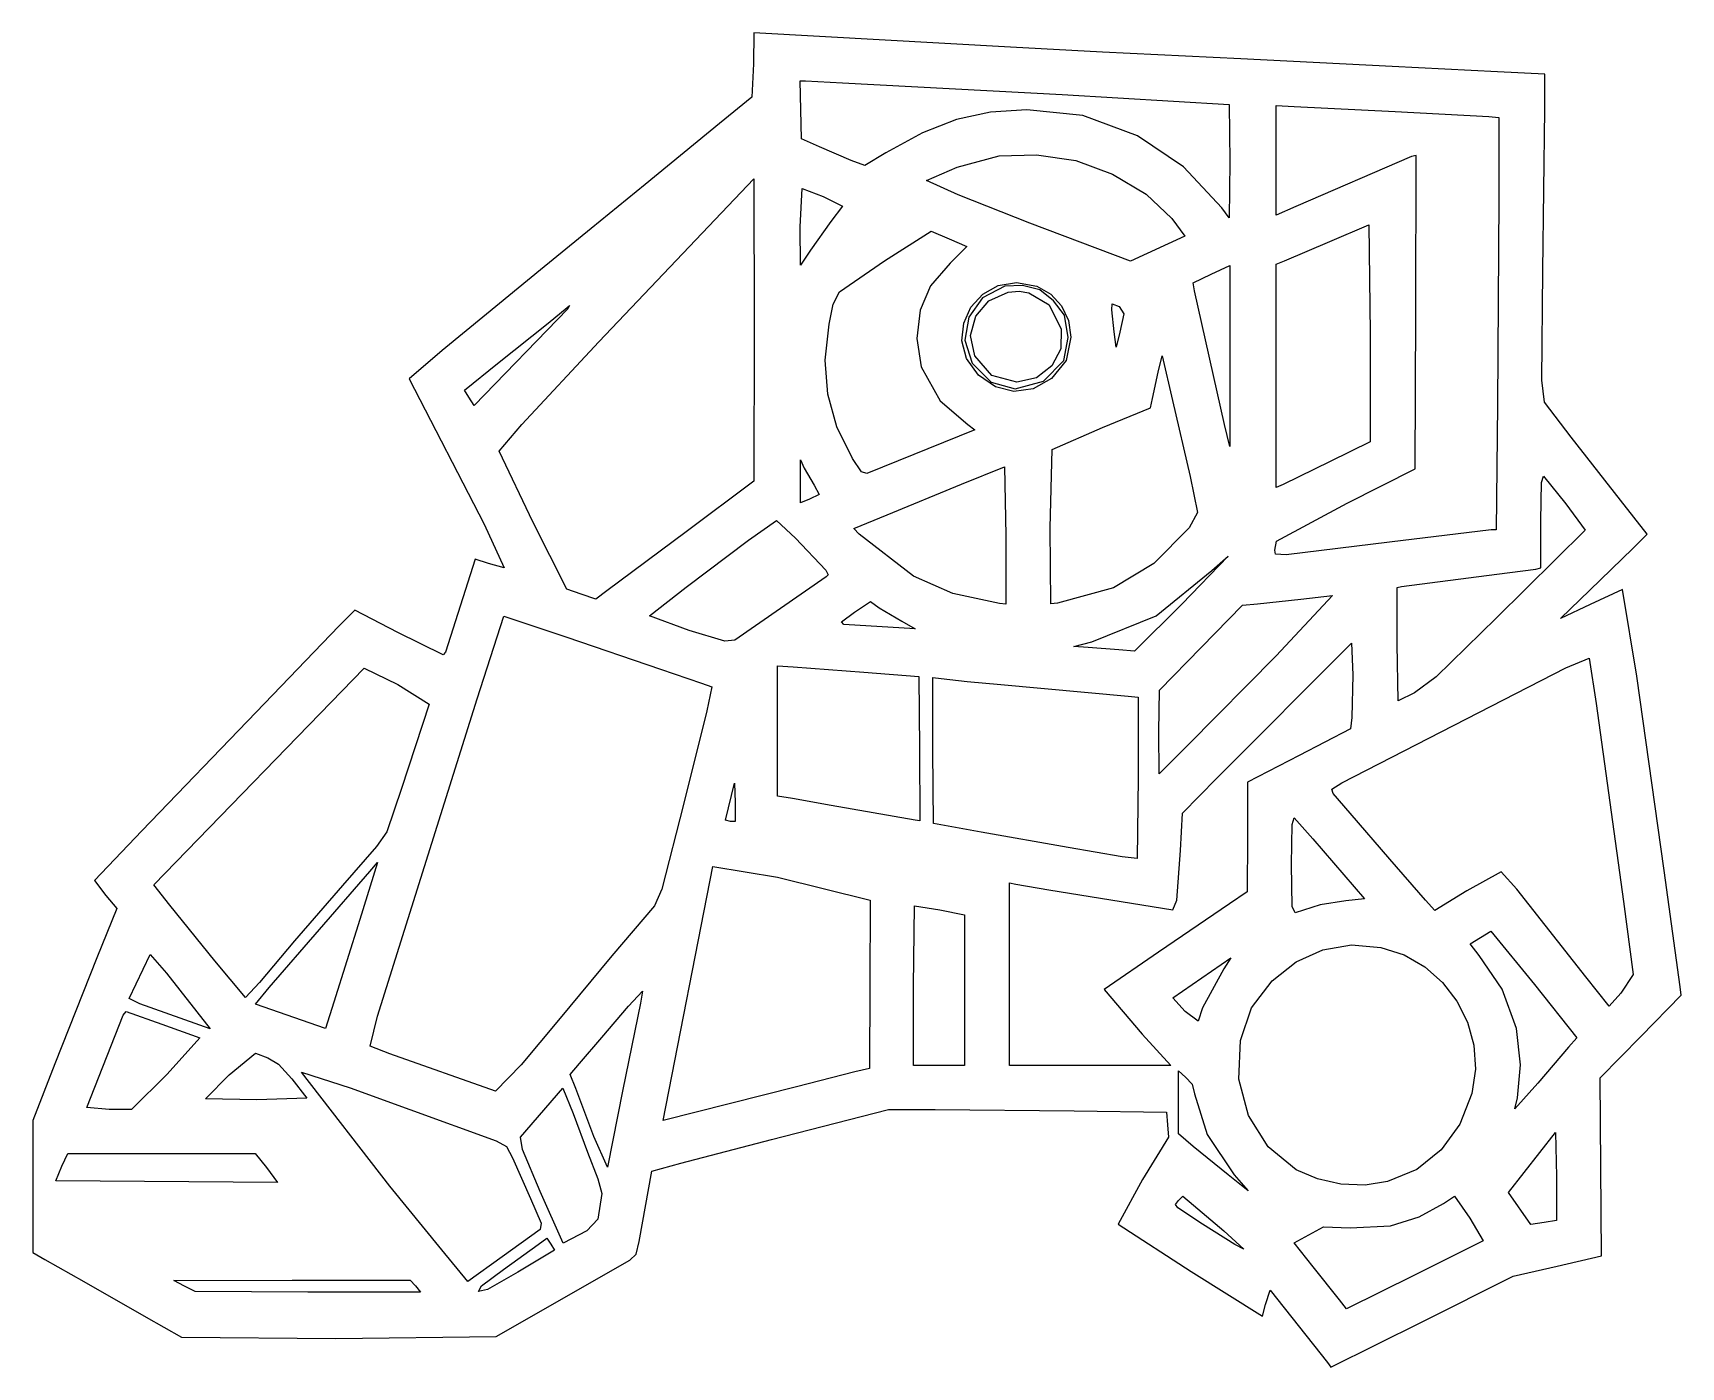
# Model space of a CAD drawing. Extents: x 0 to 56.8, y 5.3 to 51.3.
import ezdxf

# ---------------------------------------------------------------- set-up
doc = ezdxf.new("R2010")
doc.units = 0

msp = doc.modelspace()

# ---------------------------------------------------------------- linework, layer by layer
at = {"layer": 'Layer 1'}
for p, q in [((24.85359, 51.268341), (24.846975, 50.203281)), ((33.70485, 50.77881), (24.85359, 51.268341)), ((36.88019, 50.606812), (33.70485, 50.77881)), ((41.6432, 50.375277), (36.88019, 50.606812)), ((24.847, 50.2033), (24.780847, 49.05224)), ((24.846975, 50.203281), (24.847, 50.2033)), ((46.86928, 50.110665), (41.6432, 50.375277)), ((50.49446, 49.932052), (46.86928, 50.110665)), ((26.474357, 48.622247), (26.454511, 49.61454)), ((26.454511, 49.61454), (26.639739, 49.61454)), ((26.639739, 49.61454), (27.916489, 49.548387)), ((27.916489, 49.548387), (27.91649, 49.548386)), ((27.91649, 49.548386), (35.491, 49.144853)), ((52.12844, 49.852668), (50.49446, 49.932052)), ((52.12844, 48.628838), (52.12844, 49.852668)), ((24.780847, 49.05224), (23.669477, 48.152561)), ((35.491, 49.144853), (41.2463, 48.807473)), ((26.494203, 47.623338), (26.474357, 48.622247)), ((33.017189, 48.542243), (31.848454, 48.284867)), ((34.267169, 48.622247), (33.017189, 48.542243)), ((36.202968, 48.420481), (34.267169, 48.622247)), ((38.084189, 47.722568), (36.202968, 48.420481)), ((41.2463, 48.807473), (41.266146, 46.829503)), ((42.867021, 46.882422), (42.867021, 48.767782)), ((42.867021, 48.767782), (43.482243, 48.72809)), ((43.482243, 48.72809), (46.968503, 48.556092)), ((46.96849, 48.556093), (50.19675, 48.384095)), ((46.968503, 48.556092), (46.96849, 48.556093)), ((50.19675, 48.384095), (50.540745, 48.351019)), ((50.540745, 48.351019), (50.540745, 45.559369)), ((52.062287, 43.071998), (52.12844, 48.628838)), ((23.669477, 48.152561), (21.109357, 46.048901)), ((30.673517, 47.824071), (29.404929, 47.133807)), ((31.848454, 48.284867), (30.673517, 47.824071)), ((27.122656, 47.338881), (26.494203, 47.623338)), ((28.214176, 46.875811), (27.122656, 47.338881)), ((39.666071, 46.657505), (38.084189, 47.722568)), ((28.683862, 46.697198), (28.214176, 46.875811)), ((29.404929, 47.133807), (28.683862, 46.697198)), ((30.8073, 46.18121), (31.86492, 46.640146)), ((31.86492, 46.640146), (33.31449, 47.034582)), ((33.31449, 47.034582), (34.604472, 47.06187)), ((34.604472, 47.06187), (35.95399, 46.875815)), ((35.95399, 46.875815), (35.95399, 46.875813)), ((35.95399, 46.875813), (37.22247, 46.397858)), ((40.994919, 45.235218), (39.666071, 46.657505)), ((41.266146, 46.829503), (41.2463, 44.891223)), ((42.867021, 44.990452), (42.867021, 46.882422)), ((47.530796, 47.00812), (43.548396, 45.28814)), ((47.696178, 47.047812), (47.530796, 47.00812)), ((47.682947, 41.643121), (47.696178, 47.047812)), ((21.109357, 46.048901), (19.250457, 44.527381)), ((19.515033, 40.617747), (24.853573, 46.240747)), ((24.853573, 46.240747), (24.866803, 41.034517)), ((31.89882, 45.685063), (30.8073, 46.18121)), ((37.22247, 46.397858), (38.3818, 45.711523)), ((26.447839, 44.586929), (26.527223, 45.909989)), ((26.527223, 45.909989), (27.24829, 45.632147)), ((27.24829, 45.632147), (27.24829, 45.632143)), ((27.24829, 45.632143), (27.916434, 45.294763)), ((34.36632, 44.706), (31.89882, 45.685063)), ((38.3818, 45.711523), (39.262459, 44.870552)), ((50.540745, 45.559369), (50.494438, 38.454549)), ((27.916434, 45.294763), (27.512901, 44.76554)), ((41.2463, 44.891223), (40.994919, 45.235218)), ((43.548396, 45.28814), (42.867021, 44.990452)), ((19.250457, 44.527381), (17.497407, 43.098481)), ((26.46107, 43.263869), (26.447839, 44.586929)), ((27.512901, 44.76554), (26.805065, 43.779862)), ((29.365175, 43.416037), (30.972696, 44.434787)), ((30.972696, 44.434787), (31.587917, 44.176791)), ((37.84596, 43.39617), (34.36632, 44.706)), ((39.262459, 44.870552), (39.71147, 44.262773)), ((44.719271, 44.084163), (46.062171, 44.653078)), ((46.062171, 44.653078), (46.108478, 40.915438)), ((26.805065, 43.779862), (26.46107, 43.263869)), ((31.587917, 44.176791), (32.196525, 43.912179)), ((32.196525, 43.912179), (31.620995, 43.336649)), ((39.71147, 44.262773), (37.84596, 43.39617)), ((43.151451, 43.409403), (44.719271, 44.084163)), ((27.808927, 42.344357), (29.365175, 43.416037)), ((31.62099, 43.336643), (30.951191, 42.552731)), ((31.620995, 43.336649), (31.62099, 43.336643)), ((40.624402, 42.952951), (41.266085, 43.257254)), ((41.266085, 43.257254), (41.272701, 40.141454)), ((42.866994, 43.303558), (43.151451, 43.409403)), ((42.866994, 39.446848), (42.866994, 43.303558)), ((17.497407, 43.098481), (15.638507, 41.576961)), ((33.282873, 42.562743), (33.914194, 42.670203)), ((33.914194, 42.670203), (34.6111, 42.536178)), ((40.00918, 42.655263), (40.624402, 42.952951)), ((40.048872, 42.377421), (40.00918, 42.655263)), ((52.020114, 39.295498), (52.062287, 43.071998)), ((27.59207, 41.92015), (27.808927, 42.344357)), ((30.951191, 42.552731), (30.589, 41.709283)), ((32.745539, 42.139474), (32.266861, 41.47443)), ((32.340402, 41.810977), (32.747991, 42.260701)), ((33.5064, 42.5428), (32.745539, 42.139474)), ((32.747991, 42.260701), (33.282873, 42.562743)), ((32.952678, 42.035385), (33.625477, 42.33111)), ((34.121623, 42.560995), (33.506399, 42.542803)), ((33.506399, 42.542803), (33.5064, 42.5428)), ((33.625477, 42.33111), (34.002549, 42.370802)), ((34.002549, 42.370802), (34.339929, 42.311264)), ((34.716999, 42.410497), (34.121623, 42.560995)), ((34.339927, 42.311265), (35.04032, 41.901116)), ((34.339929, 42.311264), (34.339927, 42.311265)), ((34.6111, 42.536183), (35.098358, 42.264026)), ((34.6111, 42.536178), (34.6111, 42.536183)), ((35.187512, 42.039214), (34.716999, 42.410497)), ((35.098358, 42.264026), (35.467781, 41.86225)), ((41.087472, 37.773181), (40.048872, 42.377421)), ((15.638507, 41.576961), (14.103757, 40.326671)), ((18.44336, 41.755579), (15.2151, 38.421469)), ((17.761991, 41.259427), (18.42352, 41.808496)), ((18.42352, 41.808496), (18.496288, 41.874649)), ((18.443366, 41.755574), (18.44336, 41.755579)), ((18.496288, 41.874649), (18.443366, 41.755574)), ((27.453356, 41.232987), (27.59207, 41.92015)), ((30.589, 41.709283), (30.479021, 40.731048)), ((32.090959, 41.260473), (32.340402, 41.810977)), ((32.33146, 40.843597), (32.505008, 41.508331)), ((32.505008, 41.508331), (32.952678, 42.035385)), ((35.04032, 41.901116), (35.457907, 41.054355)), ((35.563756, 41.543894), (35.187512, 42.039214)), ((35.467781, 41.86225), (35.703244, 41.357523)), ((35.695235, 40.770729), (35.563756, 41.543894)), ((37.204294, 41.729118), (37.207601, 41.929231)), ((37.283677, 40.961744), (37.204294, 41.729118)), ((37.207601, 41.929231), (37.44906, 41.841578)), ((37.44906, 41.841578), (37.607827, 41.590197)), ((37.44906, 41.841578), (37.44906, 41.841578)), ((37.607827, 41.590197), (37.475521, 40.955129)), ((47.663101, 36.238431), (47.682947, 41.643121)), ((16.015551, 39.870217), (17.761991, 41.259427)), ((24.86679, 41.034513), (24.860175, 35.821663)), ((24.866803, 41.034517), (24.86679, 41.034513)), ((27.316191, 39.993031), (27.453356, 41.232987)), ((32.030517, 40.656091), (32.090959, 41.260473)), ((32.266861, 41.47443), (32.126803, 40.680389)), ((35.457907, 41.054355), (35.441369, 40.383937)), ((35.703244, 41.357523), (35.78862, 40.776513)), ((37.34983, 40.439136), (37.283677, 40.961744)), ((37.475521, 40.955129), (37.34983, 40.439136)), ((46.108478, 40.915438), (46.10849, 40.915443)), ((46.10849, 40.915443), (46.10849, 37.177803)), ((16.855683, 37.773177), (19.515033, 40.617747)), ((30.479021, 40.731048), (30.622077, 39.757773)), ((32.189929, 40.044732), (32.030517, 40.656091)), ((32.126803, 40.680389), (32.3818, 39.89007)), ((32.481027, 40.13483), (32.33146, 40.843597)), ((35.441369, 40.383937), (35.132103, 39.799104)), ((35.54391, 39.982684), (35.695235, 40.770729)), ((35.78862, 40.776513), (35.624892, 39.976063)), ((14.103757, 40.326671), (12.965927, 39.347608)), ((14.877721, 38.950692), (16.015551, 39.870217)), ((27.402913, 38.820056), (27.316191, 39.993031)), ((32.60005, 39.473298), (32.189929, 40.044732)), ((32.3818, 39.89007), (33.034233, 39.235983)), ((33.063168, 39.465858), (32.481027, 40.13483)), ((35.132103, 39.799104), (34.602053, 39.385441)), ((34.848474, 39.267406), (35.54391, 39.982684)), ((35.624892, 39.976063), (35.11386, 39.354223)), ((38.798623, 39.579159), (38.937544, 40.141459)), ((38.937544, 40.141459), (39.29477, 38.600099)), ((41.272701, 40.141454), (41.2727, 40.141453)), ((41.2727, 40.141453), (41.2727, 37.012423)), ((12.965927, 39.347608), (15.552507, 34.333218)), ((30.622077, 39.757773), (31.276991, 38.591001)), ((33.183541, 39.066768), (32.60005, 39.473298)), ((33.034233, 39.235983), (33.87024, 39.003621)), ((33.923157, 39.228535), (33.063168, 39.465858)), ((33.87024, 39.003621), (34.848474, 39.267406)), ((34.602053, 39.385441), (33.923157, 39.228535)), ((35.11386, 39.354223), (34.481997, 39.00537)), ((38.60678, 38.672864), (38.798623, 39.579159)), ((42.866994, 35.596748), (42.866994, 39.446848)), ((52.121825, 38.540528), (52.020114, 39.295498)), ((15.023257, 38.712542), (14.877721, 38.950692)), ((15.2151, 38.421469), (15.023257, 38.712542)), ((27.716623, 37.694217), (27.402913, 38.820056)), ((33.824707, 38.910172), (33.183541, 39.066768)), ((34.481997, 39.00537), (33.824707, 38.910172)), ((38.527396, 38.348715), (38.60678, 38.672864)), ((31.276991, 38.591001), (32.229596, 37.766573)), ((36.880186, 37.66734), (38.527396, 38.348715)), ((39.29477, 38.600099), (39.29476, 38.600089)), ((39.29476, 38.600089), (39.896751, 35.980439)), ((50.494438, 38.454549), (50.454746, 34.134768)), ((53.034734, 37.336548), (52.121825, 38.540528)), ((16.075079, 36.847036), (16.855683, 37.773177)), ((28.260421, 36.595667), (27.716623, 37.694217)), ((32.480978, 37.58796), (28.756568, 36.08629)), ((32.229596, 37.766573), (32.480978, 37.58796)), ((35.140366, 36.913197), (36.880186, 37.66734)), ((41.2727, 37.012423), (41.087472, 37.773181)), ((46.10849, 37.177803), (44.73251, 36.489813)), ((54.734865, 35.166728), (53.034734, 37.336548)), ((17.239369, 34.419226), (16.075079, 36.847036)), ((26.467689, 35.808439), (26.467689, 36.549351)), ((26.467689, 36.549351), (26.59338, 36.264894)), ((28.565551, 36.140039), (28.260421, 36.595667)), ((35.074213, 34.214157), (35.140366, 36.913197)), ((44.73251, 36.489813), (43.11176, 35.702593)), ((24.860175, 35.821663), (22.518365, 34.068613)), ((26.461074, 35.067527), (26.467689, 35.808439)), ((26.59338, 36.264894), (26.93076, 35.682748)), ((28.756568, 36.08629), (28.565551, 36.140039)), ((32.017913, 35.71582), (33.493123, 36.311196)), ((33.493123, 36.311196), (33.53943, 33.949536)), ((39.896751, 35.980439), (40.154747, 34.736769)), ((45.314671, 35.054291), (47.663101, 36.238431)), ((52.012599, 35.767921), (52.088674, 35.987053)), ((52.088674, 35.987053), (52.849432, 35.041067)), ((27.109373, 35.3586), (26.771993, 35.199833)), ((26.93076, 35.682749), (27.109373, 35.3586)), ((26.93076, 35.682748), (26.93076, 35.682749)), ((29.451183, 34.65737), (32.017913, 35.71582)), ((43.11176, 35.702593), (42.866994, 35.596748)), ((51.99606, 34.452303), (52.012599, 35.767921)), ((26.771993, 35.199833), (26.461074, 35.067527)), ((40.154747, 34.736769), (39.863674, 34.214161)), ((42.880241, 33.751081), (45.314671, 35.054291)), ((52.849432, 35.041067), (52.84943, 35.041059)), ((52.84943, 35.041059), (53.517574, 34.128149)), ((55.65439, 33.989208), (54.734865, 35.166728)), ((15.552507, 34.333218), (16.247112, 32.824928)), ((18.403659, 32.090646), (17.239369, 34.419226)), ((24.6749, 33.78416), (25.634117, 34.465535)), ((25.634117, 34.465535), (26.295646, 33.856928)), ((28.306733, 34.181069), (29.451183, 34.65737)), ((28.491961, 33.989226), (28.306733, 34.181069)), ((35.094059, 31.587887), (35.074213, 34.214157)), ((39.863674, 34.214161), (38.649768, 32.98041)), ((50.282748, 34.134768), (46.770028, 33.71139)), ((50.454746, 34.134768), (50.282748, 34.134768)), ((53.517574, 34.128149), (50.448084, 31.098349)), ((51.99606, 32.824943), (51.99606, 34.452303)), ((22.518365, 34.068613), (19.786255, 32.037723)), ((22.52493, 32.16341), (24.6749, 33.78416)), ((26.295646, 33.856928), (26.29563, 33.856919)), ((26.29563, 33.856919), (27.340844, 32.751339)), ((30.364091, 32.547096), (28.491961, 33.989226)), ((33.53943, 33.949539), (33.53943, 31.574649)), ((33.53943, 33.949536), (33.53943, 33.949539)), ((42.814088, 33.440162), (42.880241, 33.751081)), ((46.770028, 33.71139), (43.211831, 33.278088)), ((55.164859, 33.493061), (55.65439, 33.989208)), ((15.248204, 33.129232), (14.222834, 29.927432)), ((15.711274, 32.97708), (15.248204, 33.129232)), ((16.247112, 32.824928), (15.711274, 32.97708)), ((38.649768, 32.98041), (37.257254, 32.143571)), ((41.206511, 33.235074), (39.612231, 31.581254)), ((40.644211, 32.738927), (41.206511, 33.235074)), ((42.84706, 33.300208), (42.814088, 33.440162)), ((43.211831, 33.278088), (42.84706, 33.300208)), ((53.683039, 32.064161), (55.164859, 33.493061)), ((27.35408, 32.514019), (24.19859, 30.337589)), ((27.340844, 32.751339), (27.423123, 32.592678)), ((27.423123, 32.592678), (27.35408, 32.514019)), ((31.711959, 31.945105), (30.364091, 32.547096)), ((38.725781, 31.171107), (40.644211, 32.738927)), ((47.186747, 32.18326), (50.474547, 32.613254)), ((50.474547, 32.613254), (51.817447, 32.785252)), ((51.817447, 32.785252), (51.99606, 32.824943)), ((18.906421, 31.925264), (18.403659, 32.090646)), ((19.402568, 31.753266), (18.906421, 31.925264)), ((19.786255, 32.037723), (19.402568, 31.753266)), ((21.25479, 31.171116), (22.52493, 32.16341)), ((33.327741, 31.60111), (31.711959, 31.945105)), ((37.257254, 32.143571), (35.325594, 31.607733)), ((44.811854, 31.878941), (42.860344, 29.795121)), ((43.713714, 31.75325), (44.811854, 31.878941)), ((47.034595, 32.150183), (47.186747, 32.18326)), ((47.034595, 30.198673), (47.034595, 32.150183)), ((52.670898, 31.085098), (53.683039, 32.064161)), ((54.807639, 32.084007), (53.696269, 31.568014)), ((55.29717, 29.093897), (54.807639, 32.084007)), ((11.093801, 31.369566), (10.551347, 30.820497)), ((12.582241, 30.602192), (11.093801, 31.369566)), ((27.879222, 30.971826), (28.326581, 31.296802)), ((28.326581, 31.296802), (28.87565, 31.667258)), ((28.87565, 31.667258), (29.173338, 31.448953)), ((29.173338, 31.448953), (29.953942, 30.992498)), ((33.53943, 31.574649), (33.327741, 31.60111)), ((35.325594, 31.607733), (35.094059, 31.587887)), ((39.61223, 31.581259), (37.98487, 29.960509)), ((39.612231, 31.581254), (39.61223, 31.581259)), ((40.273761, 30.079581), (41.709281, 31.541561)), ((41.709281, 31.541561), (42.225274, 31.587868)), ((42.225274, 31.587868), (43.713714, 31.75325)), ((53.696269, 31.568014), (52.670898, 31.085098)), ((10.551347, 30.820497), (7.700157, 27.850227)), ((15.314301, 28.313314), (16.240442, 31.157884)), ((16.240442, 31.157884), (18.403642, 30.436817)), ((22.63077, 30.674969), (21.25479, 31.171116)), ((27.96274, 30.880039), (27.879222, 30.971826)), ((30.41701, 30.727887), (27.96274, 30.880039)), ((29.95394, 30.992499), (30.41701, 30.727887)), ((29.953942, 30.992498), (29.95394, 30.992499)), ((36.509661, 30.278043), (38.725781, 31.171107)), ((50.448084, 31.098349), (48.384114, 29.067459)), ((14.143451, 29.834818), (12.582241, 30.602192)), ((18.403642, 30.436817), (18.40364, 30.436815)), ((18.40364, 30.436815), (21.6319, 29.338675)), ((23.861211, 30.297897), (22.63077, 30.674969)), ((24.19859, 30.337589), (23.861211, 30.297897)), ((35.887824, 30.112661), (36.509661, 30.278043)), ((40.803052, 25.567943), (45.460212, 30.231723)), ((45.460212, 30.231723), (45.513135, 29.146813)), ((47.074287, 28.247163), (47.034595, 30.198673)), ((14.222834, 29.927432), (14.143451, 29.834818)), ((36.383971, 30.079584), (35.887824, 30.112661)), ((37.435801, 30.000201), (36.383971, 30.079584)), ((37.98487, 29.960509), (37.435801, 30.000201)), ((38.838241, 28.617601), (40.273761, 30.079581)), ((42.86034, 29.795129), (39.82392, 26.719019)), ((42.860344, 29.795121), (42.86034, 29.795129)), ((52.856108, 29.384992), (53.656558, 29.715756)), ((53.656558, 29.715756), (53.901324, 28.147936)), ((4.1676, 21.90309), (11.41796, 29.37175)), ((11.41796, 29.37175), (12.57564, 28.80945)), ((21.6319, 29.338675), (23.05419, 28.855759)), ((25.667246, 27.208561), (25.667246, 29.451141)), ((25.667246, 29.451141), (26.216315, 29.41145)), ((26.216315, 29.41145), (28.644125, 29.232837)), ((28.644125, 29.232837), (28.64413, 29.232836)), ((28.64413, 29.232836), (30.54272, 29.080684)), ((30.54272, 29.080684), (30.562566, 26.593334)), ((31.025684, 26.5338), (31.025684, 29.04761)), ((31.025684, 29.04761), (31.310141, 29.014533)), ((31.310141, 29.014533), (32.216436, 28.915304)), ((45.129448, 25.422432), (52.856108, 29.384992)), ((45.51314, 29.146835), (45.473448, 27.671625)), ((45.513135, 29.146813), (45.51314, 29.146835)), ((48.384114, 29.067459), (47.629971, 28.51839)), ((56.243156, 22.392607), (55.29717, 29.093897)), ((12.57563, 28.809457), (13.66054, 28.128082)), ((12.57564, 28.80945), (12.57563, 28.809457)), ((23.05419, 28.855759), (23.411416, 28.730068)), ((23.411416, 28.730068), (23.232803, 27.903157)), ((32.216436, 28.915304), (32.21643, 28.915302)), ((32.21643, 28.915302), (33.37411, 28.809457)), ((33.37411, 28.809457), (37.76005, 28.405924)), ((38.818395, 27.175471), (38.838241, 28.617601)), ((47.629971, 28.51839), (47.074287, 28.247163)), ((7.700157, 27.850227), (3.757447, 23.768597)), ((13.66054, 28.128082), (12.707938, 25.223972)), ((12.939411, 20.738804), (15.314301, 28.313314)), ((23.232803, 27.903157), (22.425738, 24.674897)), ((37.76005, 28.405924), (38.104045, 28.372848)), ((38.104045, 28.372848), (38.104045, 25.607658)), ((53.901324, 28.147936), (53.90133, 28.147926)), ((53.90133, 28.147926), (54.840701, 21.327566)), ((45.433757, 27.281323), (43.654247, 26.355182)), ((45.473448, 27.671625), (45.433757, 27.281323)), ((25.667246, 24.959361), (25.667246, 27.208561)), ((38.831626, 25.733341), (38.818395, 27.175471)), ((39.82392, 26.719019), (38.831626, 25.733341)), ((30.562566, 26.593334), (30.575796, 24.112604)), ((31.052145, 24.01337), (31.025684, 26.5338)), ((43.654247, 26.355182), (41.881347, 25.435657)), ((38.104045, 25.607658), (38.070968, 22.809388)), ((12.707938, 25.223972), (12.198561, 23.731397)), ((23.881166, 24.132445), (24.192085, 25.402585)), ((24.192085, 25.402585), (24.211931, 24.741056)), ((39.638762, 24.377193), (40.803052, 25.567943)), ((41.881347, 25.435657), (41.874731, 23.550297)), ((44.779665, 25.202474), (45.129448, 25.422432)), ((44.83176, 25.051976), (44.779665, 25.202474)), ((45.420521, 24.377216), (44.83176, 25.051976)), ((22.425738, 24.674897), (21.679037, 21.751766)), ((24.211931, 24.741056), (24.21193, 24.741052)), ((24.21193, 24.741052), (24.21193, 24.079523)), ((26.183239, 24.879978), (25.667246, 24.959361)), ((27.519529, 24.641828), (26.183239, 24.879978)), ((30.417029, 24.125835), (27.519529, 24.641828)), ((24.046548, 24.079523), (23.881166, 24.132445)), ((24.21193, 24.079523), (24.046548, 24.079523)), ((30.575796, 24.112604), (30.417029, 24.125835)), ((32.692735, 23.722297), (31.052145, 24.01337)), ((39.565994, 23.087213), (39.638762, 24.377193)), ((43.396232, 22.597691), (43.41277, 23.977805)), ((43.41277, 23.977805), (43.488846, 24.211821)), ((43.488846, 24.211821), (44.130529, 23.484139)), ((46.789891, 22.789546), (45.420521, 24.377216)), ((3.757447, 23.768597), (2.116857, 22.048617)), ((12.198561, 23.731397), (11.84795, 23.226152)), ((35.689465, 23.186459), (32.692735, 23.722297)), ((41.874731, 23.550297), (41.868116, 21.664937)), ((44.130529, 23.484139), (44.13053, 23.484142)), ((44.13053, 23.484142), (45.91004, 21.413552)), ((11.84795, 23.226152), (10.67043, 21.883252)), ((37.554975, 22.86231), (35.689465, 23.186459)), ((38.070968, 22.809388), (37.554975, 22.86231)), ((39.443611, 21.372198), (39.565994, 23.087213)), ((48.013721, 21.373876), (46.789891, 22.789546)), ((8.143399, 18.357299), (11.609809, 22.366169)), ((11.881036, 22.670472), (11.272429, 20.705732)), ((11.609809, 22.366169), (11.881036, 22.670472)), ((21.724622, 13.77289), (23.444602, 22.53153)), ((23.444602, 22.53153), (25.667342, 22.161074)), ((43.413597, 21.149768), (43.396232, 22.597691)), ((50.626765, 22.352939), (49.442625, 21.69141)), ((51.169219, 21.750948), (50.626765, 22.352939)), ((56.798839, 18.390357), (56.243156, 22.392607)), ((2.116857, 22.048617), (2.507159, 21.53924)), ((4.716669, 21.195254), (4.1676, 21.90309)), ((10.67043, 21.883252), (9.02322, 19.971432)), ((21.679037, 21.751766), (21.433444, 21.175407)), ((25.66733, 22.161082), (28.86913, 21.373862)), ((25.667342, 22.161074), (25.66733, 22.161082)), ((33.671767, 18.820348), (33.671767, 21.969228)), ((33.671767, 21.969228), (33.890072, 21.929537)), ((33.890072, 21.929537), (35.027902, 21.731078)), ((35.027902, 21.731078), (39.301382, 21.036473)), ((41.868116, 21.664937), (41.259509, 21.241558)), ((49.442625, 21.69141), (48.331255, 21.01665)), ((53.537489, 18.727758), (51.169219, 21.750948)), ((2.890846, 21.082785), (2.202856, 19.389275)), ((2.507159, 21.53924), (2.890846, 21.082785)), ((6.271259, 19.276824), (4.716669, 21.195254)), ((21.433444, 21.175407), (19.964854, 19.448817)), ((28.86913, 21.373862), (28.855899, 18.436672)), ((30.364187, 18.410212), (30.397264, 21.175402)), ((30.397264, 21.175402), (31.270482, 21.036481)), ((31.270482, 21.036481), (32.117239, 20.864483)), ((41.259509, 21.241558), (38.811849, 19.581118)), ((39.301382, 21.036473), (39.443611, 21.372198)), ((43.515307, 20.937251), (43.413597, 21.149768)), ((44.379427, 21.216747), (43.515307, 20.937251)), ((45.268357, 21.347399), (44.379427, 21.216747)), ((45.91004, 21.413552), (45.268357, 21.347399)), ((48.331255, 21.01665), (48.013721, 21.373876)), ((54.840701, 21.327566), (55.171465, 18.813756)), ((11.27243, 20.705722), (10.379366, 17.861152)), ((11.272429, 20.705732), (11.27243, 20.705722)), ((11.874351, 17.371624), (12.939411, 20.738804)), ((32.117239, 20.864483), (32.117239, 18.271293)), ((9.02322, 19.971432), (7.80601, 18.535912)), ((49.55511, 19.872192), (50.269561, 20.302186)), ((50.269561, 20.302186), (51.771231, 18.463136)), ((2.202856, 19.389275), (0.754106, 15.731015)), ((3.320819, 17.986842), (4.041886, 19.501742)), ((4.041886, 19.501742), (4.604186, 18.853444)), ((19.964854, 19.448817), (18.119184, 17.232697)), ((38.811849, 19.581118), (36.933109, 18.297748)), ((39.308039, 18.006688), (41.299239, 19.382668)), ((41.299239, 19.382668), (41.061089, 19.005596)), ((43.556903, 19.245087), (44.47622, 19.661333)), ((44.47622, 19.661333), (45.457554, 19.830747)), ((45.457554, 19.830747), (46.47238, 19.746508)), ((46.47238, 19.746508), (46.47239, 19.746505)), ((46.47239, 19.746505), (47.278136, 19.485149)), ((47.278136, 19.485149), (47.994111, 19.073399)), ((49.866029, 19.468659), (49.55511, 19.872192)), ((50.661521, 18.302708), (49.866029, 19.468659)), ((4.604186, 18.853444), (4.60419, 18.853441)), ((4.60419, 18.853441), (6.10586, 16.935011)), ((7.329709, 18.013304), (6.271259, 19.276824)), ((33.671767, 15.678088), (33.671767, 18.820348)), ((41.06109, 19.005593), (40.320178, 17.662693)), ((41.061089, 19.005596), (41.06109, 19.005593)), ((42.72813, 18.588828), (43.556903, 19.245087)), ((47.994111, 19.073399), (48.606206, 18.533891)), ((55.171465, 18.813756), (54.754702, 18.165458)), ((7.80601, 18.535912), (7.329709, 18.013304)), ((7.673713, 17.788384), (8.143399, 18.357299)), ((20.533843, 17.715609), (21.016759, 18.238217)), ((21.016759, 18.238217), (20.943991, 17.821454)), ((28.855899, 18.436672), (28.842669, 15.572252)), ((30.364187, 15.678102), (30.364187, 18.410212)), ((32.117239, 18.271293), (32.11724, 18.271292)), ((32.11724, 18.271292), (32.123855, 15.678102)), ((36.933109, 18.297748), (38.249549, 16.749768)), ((42.018642, 17.657725), (42.72813, 18.588828)), ((48.606206, 18.533891), (49.100311, 17.889261)), ((51.149399, 16.948229), (50.661521, 18.302708)), ((51.771231, 18.463136), (51.77124, 18.463135)), ((51.77124, 18.463135), (53.23322, 16.630695)), ((54.344554, 17.715618), (53.537489, 18.727758)), ((56.825301, 18.092669), (56.798839, 18.390357)), ((3.68466, 17.794999), (3.320819, 17.986842)), ((6.10586, 16.935011), (3.68466, 17.794999)), ((10.088293, 16.948242), (7.673713, 17.788384)), ((10.379366, 17.861152), (10.088293, 16.948242)), ((19.614318, 16.637319), (20.533843, 17.715609)), ((20.94399, 17.821453), (20.341999, 14.851183)), ((20.943991, 17.821454), (20.94399, 17.821453)), ((39.724802, 17.530387), (39.308039, 18.006688)), ((40.320178, 17.662693), (40.181257, 17.206238)), ((41.63661, 16.538088), (42.018642, 17.657725)), ((49.100311, 17.889261), (49.462317, 17.162147)), ((54.754702, 18.165458), (54.344554, 17.715618)), ((55.436091, 16.670379), (56.825301, 18.092669)), ((1.852302, 14.222733), (3.115822, 17.411303)), ((3.115822, 17.411303), (3.208436, 17.530378)), ((3.208436, 17.530378), (4.445496, 17.100384)), ((4.44549, 17.100386), (5.75532, 16.6307)), ((4.445496, 17.100384), (4.44549, 17.100386)), ((11.62297, 16.339634), (11.874351, 17.371624)), ((18.119184, 17.232697), (16.835814, 15.691337)), ((40.181257, 17.206238), (39.724802, 17.530387)), ((49.462317, 17.162147), (49.678115, 16.375185)), ((5.75532, 16.6307), (4.62411, 15.37379)), ((18.840329, 15.73764), (19.614318, 16.637319)), ((38.249549, 16.749768), (39.235227, 15.678088)), ((41.58286, 15.207794), (41.63661, 16.538088)), ((51.285013, 15.701252), (51.149399, 16.948229)), ((53.23322, 16.630695), (52.942147, 16.299931)), ((54.040261, 15.248089), (55.436091, 16.670379)), ((6.767455, 15.347335), (7.67375, 16.101478)), ((7.67375, 16.101478), (8.103744, 15.936096)), ((8.103744, 15.936096), (8.10375, 15.936096)), ((8.10375, 15.936096), (8.467591, 15.721099)), ((12.304345, 16.075022), (11.62297, 16.339634)), ((15.949365, 14.785042), (12.304345, 16.075022)), ((49.678115, 16.375185), (49.733596, 15.551012)), ((52.942147, 16.299931), (51.883697, 15.069491)), ((0.754106, 15.731015), (-0.000037, 13.772885)), ((4.62411, 15.37379), (3.40028, 14.15658)), ((5.953774, 14.520424), (6.767455, 15.347335)), ((8.467591, 15.721099), (8.930661, 15.208414)), ((12.304467, 11.510459), (9.261437, 15.446559)), ((9.261437, 15.446559), (10.941717, 14.904105)), ((16.835814, 15.691337), (15.949365, 14.785042)), ((18.522795, 15.367184), (18.840329, 15.73764)), ((18.721254, 14.877653), (18.522795, 15.367184)), ((28.333292, 15.453177), (26.328862, 14.9438)), ((28.842669, 15.572252), (28.333292, 15.453177)), ((31.244021, 15.678102), (30.364187, 15.678102)), ((32.123855, 15.678102), (31.244021, 15.678102)), ((36.456807, 15.678088), (33.671767, 15.678088)), ((39.235227, 15.678088), (36.456807, 15.678088)), ((39.493328, 14.407954), (39.493328, 15.492864)), ((39.493328, 15.492864), (39.744709, 15.274559)), ((49.733596, 15.551012), (49.61465, 14.712265)), ((51.182476, 14.553499), (51.285013, 15.701252)), ((8.930661, 15.208414), (9.446654, 14.546885)), ((10.94171, 14.904106), (12.99245, 14.156578)), ((10.941717, 14.904105), (10.94171, 14.904106)), ((16.80952, 13.197371), (18.26488, 14.890881)), ((18.26488, 14.890881), (18.622106, 14.024278)), ((19.343091, 13.230443), (18.721254, 14.877653)), ((20.341999, 14.851183), (19.806161, 12.171993)), ((26.328862, 14.9438), (21.724622, 13.77289)), ((39.744709, 15.274559), (39.963841, 15.025659)), ((39.963841, 15.025659), (40.049012, 14.692413)), ((41.916104, 13.948202), (41.58286, 15.207794)), ((51.883697, 15.069491), (51.096477, 14.176427)), ((54.060107, 12.178599), (54.040261, 15.248089)), ((2.626291, 14.15658), (1.852302, 14.222733)), ((7.713444, 14.487348), (5.953774, 14.520424)), ((9.446654, 14.546885), (7.713444, 14.487348)), ((39.493328, 13.316434), (39.493328, 14.407954)), ((40.04901, 14.692417), (40.483139, 13.294938)), ((40.049012, 14.692413), (40.04901, 14.692417)), ((49.61465, 14.712265), (49.200781, 13.648856)), ((51.096477, 14.176427), (51.182476, 14.553499)), ((-0.000037, 13.772885), (-0.000037, 11.497225)), ((3.40028, 14.15658), (2.626291, 14.15658)), ((12.99245, 14.156578), (15.96933, 13.078288)), ((18.622106, 14.024278), (18.62211, 14.024273)), ((18.62211, 14.024273), (19.124872, 12.681373)), ((25.468833, 13.117978), (28.558173, 13.918428)), ((28.558173, 13.918428), (29.497544, 14.156578)), ((29.497544, 14.156578), (31.111674, 14.156578)), ((31.111674, 14.156578), (35.901144, 14.110271)), ((35.901144, 14.110271), (39.083094, 14.070579)), ((39.083094, 14.070579), (39.11617, 13.63397)), ((42.589208, 12.867223), (41.916104, 13.948202)), ((49.200781, 13.648856), (48.556205, 12.76406)), ((15.96933, 13.078288), (16.323248, 12.881483)), ((16.874019, 12.78226), (16.80952, 13.197371)), ((19.806161, 12.171993), (19.343091, 13.230443)), ((22.333183, 12.304297), (25.468833, 13.117978)), ((39.149246, 13.203976), (38.256182, 11.748616)), ((39.11617, 13.63397), (39.149246, 13.203976)), ((40.009321, 12.88644), (39.493328, 13.316434)), ((40.483139, 13.294938), (41.41838, 11.907377)), ((50.871688, 11.292157), (52.499048, 13.362747)), ((52.499048, 13.362747), (52.525509, 11.847847)), ((0.998996, 12.198454), (1.20407, 12.635063)), ((1.20407, 12.635063), (4.43233, 12.635063)), ((4.43233, 12.635063), (7.66059, 12.635063)), ((7.66059, 12.635063), (8.057507, 12.158762)), ((16.323248, 12.881483), (16.538245, 12.496142)), ((17.48428, 11.325241), (16.874019, 12.78226)), ((19.124872, 12.681373), (19.482098, 11.768463)), ((41.206691, 11.907377), (40.009321, 12.88644)), ((43.55504, 12.072768), (42.589208, 12.867223)), ((48.556205, 12.76406), (47.713168, 12.09261)), ((0.793922, 11.702307), (0.998996, 12.198454)), ((8.057507, 12.158762), (8.05751, 12.158762)), ((8.05751, 12.158762), (8.434582, 11.642769)), ((16.538245, 12.496142), (17.160082, 11.087082)), ((20.897665, 9.605255), (21.334274, 12.026455)), ((21.334274, 12.026455), (22.333183, 12.304297)), ((44.285203, 11.764123), (43.55504, 12.072768)), ((47.713168, 12.09261), (46.70392, 11.669235)), ((54.079953, 9.109109), (54.060107, 12.178599)), ((-0.000037, 11.497225), (-0.000037, 9.221565)), ((8.434582, 11.642769), (0.793922, 11.702307)), ((14.097207, 9.320799), (12.304467, 11.510459)), ((19.482098, 11.768463), (19.615231, 11.262394)), ((38.256182, 11.748616), (37.422655, 10.200636)), ((41.901296, 11.351693), (41.206691, 11.907377)), ((41.41838, 11.907377), (41.901296, 11.351693)), ((45.099712, 11.588198), (44.285203, 11.764123)), ((45.929104, 11.553674), (45.099712, 11.588198)), ((46.70392, 11.669235), (45.929104, 11.553674)), ((52.525509, 11.847847), (52.52551, 11.847843)), ((52.52551, 11.847843), (52.52551, 10.332943)), ((17.160082, 11.087082), (17.518134, 10.238671)), ((18.278115, 9.552341), (17.48428, 11.325241)), ((19.615231, 11.262394), (19.475483, 10.379253)), ((39.397469, 10.877878), (39.500006, 11.020933)), ((39.473545, 10.769552), (39.397469, 10.877878)), ((39.500006, 11.020933), (39.645542, 11.173085)), ((39.645542, 11.173085), (40.015998, 10.862166)), ((40.015998, 10.862166), (41.061218, 9.969102)), ((47.794751, 10.458636), (48.63572, 10.915091)), ((48.63572, 10.915091), (49.019407, 11.173087)), ((49.019407, 11.173087), (49.542015, 10.412329)), ((51.645677, 10.187407), (50.871688, 11.292157)), ((17.518134, 10.238671), (17.484231, 10.015402)), ((19.475483, 10.379253), (19.098411, 9.97572)), ((40.320302, 10.207252), (39.473545, 10.769552)), ((46.8099, 10.141102), (47.794751, 10.458636)), ((49.542015, 10.412329), (49.54201, 10.412326)), ((49.54201, 10.412326), (50.00508, 9.625106)), ((52.108747, 10.260175), (51.645677, 10.187407)), ((52.52551, 10.332943), (52.108747, 10.260175)), ((17.484231, 10.015402), (16.181021, 9.076031)), ((17.424813, 9.506032), (17.715886, 9.717721)), ((17.715886, 9.717721), (17.854807, 9.519262)), ((19.098411, 9.97572), (18.278115, 9.552341)), ((37.422655, 10.200636), (39.936465, 8.566656)), ((41.438282, 9.499416), (40.320302, 10.207252)), ((41.06121, 9.969102), (41.748373, 9.347265)), ((41.061218, 9.969102), (41.06121, 9.969102)), ((43.48241, 9.558956), (43.991787, 9.836798)), ((43.991787, 9.836798), (44.494549, 10.108025)), ((44.494549, 10.108025), (45.42069, 10.074949)), ((45.42069, 10.074949), (46.8099, 10.141102)), ((-0.000037, 9.221565), (0.410111, 8.99003)), ((14.990271, 8.222659), (14.097207, 9.320799)), ((16.220833, 8.639429), (17.424813, 9.506032)), ((17.980501, 9.307573), (16.723591, 8.55343)), ((17.854807, 9.519262), (17.85481, 9.519262)), ((17.85481, 9.519262), (17.980501, 9.307573)), ((20.580131, 8.963572), (20.793474, 9.165338)), ((20.793474, 9.165338), (20.897665, 9.605255)), ((41.748373, 9.347265), (41.438282, 9.499416)), ((44.137324, 8.732045), (43.48241, 9.558956)), ((50.00508, 9.625106), (47.63681, 8.447586)), ((52.558433, 8.758499), (54.079953, 9.109109)), ((0.410111, 8.99003), (1.753011, 8.222656)), ((16.181021, 9.076031), (14.990271, 8.222659)), ((15.461729, 8.081264), (16.220833, 8.639429)), ((16.723591, 8.55343), (15.670935, 7.948958)), ((15.969271, 6.330682), (20.580131, 8.963572)), ((39.936465, 8.566656), (42.390735, 7.031906)), ((45.043619, 7.594215), (44.137324, 8.732045)), ((51.036912, 8.407889), (52.558433, 8.758499)), ((1.753011, 8.222656), (3.902981, 6.998826)), ((4.862376, 8.262354), (8.937396, 8.268969)), ((5.226217, 8.070511), (4.862376, 8.262354)), ((5.596673, 7.885283), (5.226217, 8.070511)), ((8.937396, 8.268969), (13.005796, 8.268969)), ((13.005796, 8.268969), (13.184409, 8.083741)), ((13.184409, 8.083741), (13.18442, 8.083742)), ((13.18442, 8.083742), (13.363033, 7.865437)), ((15.367461, 7.885286), (15.461729, 8.081264)), ((47.63681, 8.447586), (45.295, 7.283296)), ((47.894652, 6.840069), (51.036912, 8.407889)), ((9.479853, 7.858822), (5.596673, 7.885283)), ((13.363033, 7.865437), (9.479853, 7.858822)), ((15.670935, 7.948958), (15.367461, 7.885286)), ((42.390735, 7.031906), (42.496581, 7.435439)), ((42.496581, 7.435439), (42.661963, 7.931586)), ((42.661963, 7.931586), (44.639933, 5.437626)), ((45.295, 7.283296), (45.043619, 7.594215)), ((3.902981, 6.998826), (5.126811, 6.304221)), ((44.752392, 5.278859), (47.894652, 6.840069)), ((5.126811, 6.304221), (10.445501, 6.264529)), ((10.445501, 6.264529), (15.969271, 6.330682)), ((44.639933, 5.437626), (44.752392, 5.278859))]:
    msp.add_line(p, q, dxfattribs=at)

doc.saveas('drawing.dxf')
